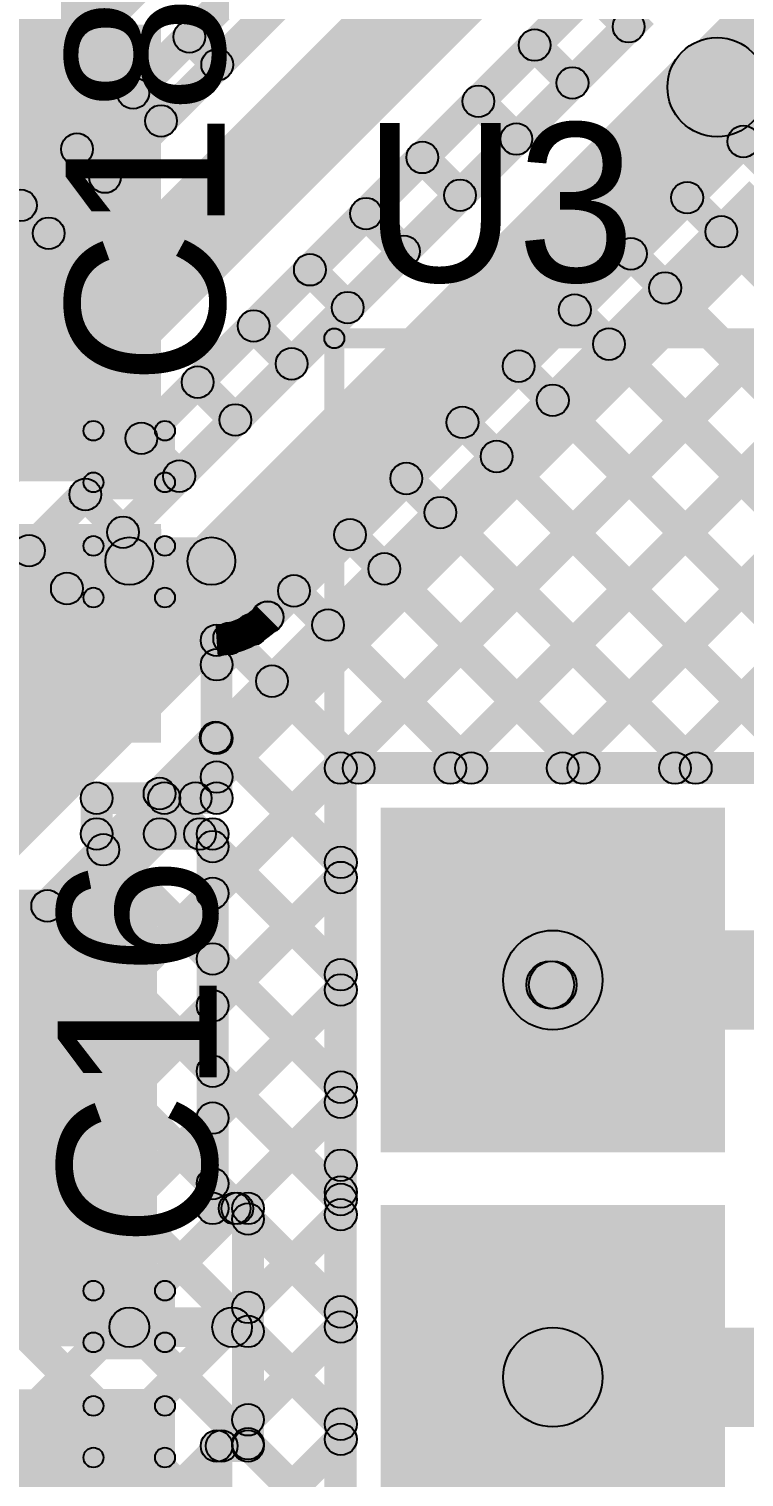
# Model space of a CAD drawing. Header units: millimetres. Extents: x 0.01 to 3.4, y 0.01 to 2.05.
# Drawn here: x 1.0098 to 1.1898, y 0.4981 to 0.8626 of the extents above; entities that cross this region are included whole.
import ezdxf

# ---------------------------------------------------------------- set-up
doc = ezdxf.new("R2010")
doc.units = ezdxf.units.MM
doc.header["$MEASUREMENT"] = 0
for name, color, linetype in [('BottomLayer', 5, 'Continuous'), ('BottomSolder', 6, 'Continuous'), ('PadHoleLayer', 156, 'Continuous'), ('TopLayer', 1, 'Continuous'), ('TopOverlay', 2, 'Continuous'), ('TopPaste', 8, 'Continuous'), ('TopSolder', 216, 'Continuous')]:
    doc.layers.add(name, color=color, linetype=linetype)

# ---------------------------------------------------------------- blocks, each defined once
blk = doc.blocks.new('ESP8285_6')
at = {"layer": 'BottomLayer'}
for points in [[(-0.03937, 0.03937), (0.03937, 0.03937), (0.03937, -0.03937), (-0.03937, -0.03937)], [(0.06063, 0.03937), (0.13937, 0.03937), (0.13937, -0.03937), (0.06063, -0.03937)]]:
    blk.add_hatch(color=5, dxfattribs=at).paths.add_polyline_path(points)
at = {"layer": 'BottomSolder'}
for points in [[(-0.04337, 0.04337), (0.04337, 0.04337), (0.04337, -0.04337), (-0.04337, -0.04337)], [(0.05663, 0.04337), (0.14337, 0.04337), (0.14337, -0.04337), (0.05663, -0.04337)]]:
    blk.add_hatch(color=6, dxfattribs=at).paths.add_polyline_path(points)
at = {"layer": 'PadHoleLayer'}
h = blk.add_hatch(color=156, dxfattribs=at)
edge = h.paths.add_edge_path()
edge.add_arc((0, 0), 0.01969, 0, 360)
h = blk.add_hatch(color=156, dxfattribs=at)
edge = h.paths.add_edge_path()
edge.add_arc((0.1, 0), 0.01969, 0, 360)
at = {"layer": 'TopLayer'}
for points in [[(-0.03937, 0.03937), (0.03937, 0.03937), (0.03937, -0.03937), (-0.03937, -0.03937)], [(0.06063, 0.03937), (0.13937, 0.03937), (0.13937, -0.03937), (0.06063, -0.03937)]]:
    blk.add_hatch(color=1, dxfattribs=at).paths.add_polyline_path(points)
at = {"layer": 'TopOverlay'}
for points in [[(-0.15904, -0.055), (-0.16404, -0.055), (-0.16404, 1.61823), (-0.15904, 1.61823)], [(-0.16154, -0.0575), (-0.16154, -0.0525), (0.567, -0.0525), (0.567, -0.0575)]]:
    blk.add_hatch(color=2, dxfattribs=at).paths.add_polyline_path(points)
h = blk.add_hatch(color=2, dxfattribs=at)
edge = h.paths.add_edge_path()
edge.add_arc((-0.16154, -0.055), 0.0025, 0, 360)
h = blk.add_hatch(color=2, dxfattribs=at)
edge = h.paths.add_edge_path()
edge.add_arc((-0.16154, -0.055), 0.0025, 0, 360)
at = {"layer": 'TopSolder'}
for points in [[(-0.04337, 0.04337), (0.04337, 0.04337), (0.04337, -0.04337), (-0.04337, -0.04337)], [(0.05663, 0.04337), (0.14337, 0.04337), (0.14337, -0.04337), (0.05663, -0.04337)]]:
    blk.add_hatch(color=216, dxfattribs=at).paths.add_polyline_path(points)
at = {"layer": 'TopOverlay'}
blk.add_circle((-0.16154, -0.055), 0.0025, dxfattribs=at)
blk.add_circle((-0.16154, -0.055), 0.0025, dxfattribs=at)
blk = doc.blocks.new('CAP_0201_18')
at = {"layer": 'TopLayer'}
for points in [[(-0.01772, 0.00591), (-0.00591, 0.00591), (-0.00591, -0.00591), (-0.01772, -0.00591)], [(0.00591, 0.00591), (0.01772, 0.00591), (0.01772, -0.00591), (0.00591, -0.00591)]]:
    blk.add_hatch(color=1, dxfattribs=at).paths.add_polyline_path(points)
at = {"layer": 'TopOverlay'}
h = blk.add_hatch(color=2, dxfattribs=at)
edge = h.paths.add_edge_path()
edge.add_arc((-0.021, 0.009), 0.0025, 0, 360)
h = blk.add_hatch(color=2, dxfattribs=at)
edge = h.paths.add_edge_path()
edge.add_arc((-0.021, 0.009), 0.0025, 0, 360)
for points in [[(-0.021, 0.0065), (-0.021, 0.0115), (-0.008, 0.0115), (-0.008, 0.0065)], [(0.008, 0.0065), (0.008, 0.0115), (0.021, 0.0115), (0.021, 0.0065)], [(-0.0235, 0.009), (-0.0185, 0.009), (-0.0185, -0.009), (-0.0235, -0.009)], [(0.0185, 0.009), (0.0235, 0.009), (0.0235, -0.009), (0.0185, -0.009)], [(-0.021, -0.0115), (-0.021, -0.0065), (-0.008, -0.0065), (-0.008, -0.0115)], [(0.008, -0.0115), (0.008, -0.0065), (0.021, -0.0065), (0.021, -0.0115)]]:
    blk.add_hatch(color=2, dxfattribs=at).paths.add_polyline_path(points)
h = blk.add_hatch(color=2, dxfattribs=at)
edge = h.paths.add_edge_path()
edge.add_arc((-0.008, 0.009), 0.0025, 0, 360)
h = blk.add_hatch(color=2, dxfattribs=at)
edge = h.paths.add_edge_path()
edge.add_arc((0.008, 0.009), 0.0025, 0, 360)
h = blk.add_hatch(color=2, dxfattribs=at)
edge = h.paths.add_edge_path()
edge.add_arc((0.021, 0.009), 0.0025, 0, 360)
h = blk.add_hatch(color=2, dxfattribs=at)
edge = h.paths.add_edge_path()
edge.add_arc((0.021, 0.009), 0.0025, 0, 360)
h = blk.add_hatch(color=2, dxfattribs=at)
edge = h.paths.add_edge_path()
edge.add_arc((-0.021, -0.009), 0.0025, 0, 360)
h = blk.add_hatch(color=2, dxfattribs=at)
edge = h.paths.add_edge_path()
edge.add_arc((-0.021, -0.009), 0.0025, 0, 360)
h = blk.add_hatch(color=2, dxfattribs=at)
edge = h.paths.add_edge_path()
edge.add_arc((-0.008, -0.009), 0.0025, 0, 360)
h = blk.add_hatch(color=2, dxfattribs=at)
edge = h.paths.add_edge_path()
edge.add_arc((0.008, -0.009), 0.0025, 0, 360)
h = blk.add_hatch(color=2, dxfattribs=at)
edge = h.paths.add_edge_path()
edge.add_arc((0.021, -0.009), 0.0025, 0, 360)
h = blk.add_hatch(color=2, dxfattribs=at)
edge = h.paths.add_edge_path()
edge.add_arc((0.021, -0.009), 0.0025, 0, 360)
at = {"layer": 'TopPaste'}
for points in [[(-0.01772, 0.00591), (-0.00591, 0.00591), (-0.00591, -0.00591), (-0.01772, -0.00591)], [(0.00591, 0.00591), (0.01772, 0.00591), (0.01772, -0.00591), (0.00591, -0.00591)]]:
    blk.add_hatch(color=8, dxfattribs=at).paths.add_polyline_path(points)
at = {"layer": 'TopSolder'}
for points in [[(-0.01988, 0.00807), (-0.00374, 0.00807), (-0.00374, -0.00807), (-0.01988, -0.00807)], [(0.00374, 0.00807), (0.01988, 0.00807), (0.01988, -0.00807), (0.00374, -0.00807)]]:
    blk.add_hatch(color=216, dxfattribs=at).paths.add_polyline_path(points)
at = {"layer": 'TopOverlay'}
for centre in [(-0.021, 0.009), (-0.021, 0.009), (-0.008, 0.009), (0.008, 0.009), (0.021, 0.009), (0.021, 0.009), (-0.021, -0.009), (-0.021, -0.009), (-0.008, -0.009), (0.008, -0.009), (0.021, -0.009), (0.021, -0.009)]:
    blk.add_circle(centre, 0.0025, dxfattribs=at)
blk = doc.blocks.new('CAP_0201_54')
at = {"layer": 'TopLayer'}
for points in [[(-0.01772, 0.00591), (-0.00591, 0.00591), (-0.00591, -0.00591), (-0.01772, -0.00591)], [(0.00591, 0.00591), (0.01772, 0.00591), (0.01772, -0.00591), (0.00591, -0.00591)]]:
    blk.add_hatch(color=1, dxfattribs=at).paths.add_polyline_path(points)
at = {"layer": 'TopOverlay'}
h = blk.add_hatch(color=2, dxfattribs=at)
edge = h.paths.add_edge_path()
edge.add_arc((-0.021, 0.009), 0.0025, 0, 360)
h = blk.add_hatch(color=2, dxfattribs=at)
edge = h.paths.add_edge_path()
edge.add_arc((-0.021, 0.009), 0.0025, 0, 360)
for points in [[(-0.021, 0.0065), (-0.021, 0.0115), (-0.008, 0.0115), (-0.008, 0.0065)], [(0.008, 0.0065), (0.008, 0.0115), (0.021, 0.0115), (0.021, 0.0065)], [(-0.0235, 0.009), (-0.0185, 0.009), (-0.0185, -0.009), (-0.0235, -0.009)], [(0.0185, 0.009), (0.0235, 0.009), (0.0235, -0.009), (0.0185, -0.009)], [(-0.021, -0.0115), (-0.021, -0.0065), (-0.008, -0.0065), (-0.008, -0.0115)], [(0.008, -0.0115), (0.008, -0.0065), (0.021, -0.0065), (0.021, -0.0115)]]:
    blk.add_hatch(color=2, dxfattribs=at).paths.add_polyline_path(points)
h = blk.add_hatch(color=2, dxfattribs=at)
edge = h.paths.add_edge_path()
edge.add_arc((-0.008, 0.009), 0.0025, 0, 360)
h = blk.add_hatch(color=2, dxfattribs=at)
edge = h.paths.add_edge_path()
edge.add_arc((0.008, 0.009), 0.0025, 0, 360)
h = blk.add_hatch(color=2, dxfattribs=at)
edge = h.paths.add_edge_path()
edge.add_arc((0.021, 0.009), 0.0025, 0, 360)
h = blk.add_hatch(color=2, dxfattribs=at)
edge = h.paths.add_edge_path()
edge.add_arc((0.021, 0.009), 0.0025, 0, 360)
h = blk.add_hatch(color=2, dxfattribs=at)
edge = h.paths.add_edge_path()
edge.add_arc((-0.021, -0.009), 0.0025, 0, 360)
h = blk.add_hatch(color=2, dxfattribs=at)
edge = h.paths.add_edge_path()
edge.add_arc((-0.021, -0.009), 0.0025, 0, 360)
h = blk.add_hatch(color=2, dxfattribs=at)
edge = h.paths.add_edge_path()
edge.add_arc((-0.008, -0.009), 0.0025, 0, 360)
h = blk.add_hatch(color=2, dxfattribs=at)
edge = h.paths.add_edge_path()
edge.add_arc((0.008, -0.009), 0.0025, 0, 360)
h = blk.add_hatch(color=2, dxfattribs=at)
edge = h.paths.add_edge_path()
edge.add_arc((0.021, -0.009), 0.0025, 0, 360)
h = blk.add_hatch(color=2, dxfattribs=at)
edge = h.paths.add_edge_path()
edge.add_arc((0.021, -0.009), 0.0025, 0, 360)
at = {"layer": 'TopPaste'}
for points in [[(-0.01772, 0.00591), (-0.00591, 0.00591), (-0.00591, -0.00591), (-0.01772, -0.00591)], [(0.00591, 0.00591), (0.01772, 0.00591), (0.01772, -0.00591), (0.00591, -0.00591)]]:
    blk.add_hatch(color=8, dxfattribs=at).paths.add_polyline_path(points)
at = {"layer": 'TopSolder'}
for points in [[(-0.01988, 0.00807), (-0.00374, 0.00807), (-0.00374, -0.00807), (-0.01988, -0.00807)], [(0.00374, 0.00807), (0.01988, 0.00807), (0.01988, -0.00807), (0.00374, -0.00807)]]:
    blk.add_hatch(color=216, dxfattribs=at).paths.add_polyline_path(points)
at = {"layer": 'TopOverlay'}
for centre in [(-0.021, 0.009), (-0.021, 0.009), (-0.008, 0.009), (0.008, 0.009), (0.021, 0.009), (0.021, 0.009), (-0.021, -0.009), (-0.021, -0.009), (-0.008, -0.009), (0.008, -0.009), (0.021, -0.009), (0.021, -0.009)]:
    blk.add_circle(centre, 0.0025, dxfattribs=at)

msp = doc.modelspace()

# ---------------------------------------------------------------- hatches: boundary and pattern name
at = {"layer": 'BottomLayer'}
for points in [[(0.82884, 0.65916), (0.81116, 0.67684), (1.09916, 0.96484), (1.11684, 0.94716)], [(0.84933, 0.65419), (0.84367, 0.65985), (1.11615, 0.93233), (1.12181, 0.92667)], [(0.85512, 0.64594), (0.84947, 0.6516), (1.1214, 0.92353), (1.12706, 0.91788)], [(0.87984, 0.62116), (0.86216, 0.63884), (1.13416, 0.91084), (1.15184, 0.89316)], [(0.90033, 0.61619), (0.89467, 0.62185), (1.15115, 0.87833), (1.15681, 0.87267)], [(1.14838, 0.8699), (1.15403, 0.87556), (1.16356, 0.86603), (1.1579, 0.86038)], [(0.90812, 0.60494), (0.90247, 0.6106), (1.1614, 0.86953), (1.16706, 0.86388)], [(1.04731, 0.85783), (1.05296, 0.86349), (1.05999, 0.85646), (1.05433, 0.85081)], [(1.13423, 0.85576), (1.13989, 0.86141), (1.14941, 0.85189), (1.14376, 0.84623)], [(1.183, 0.8355), (1.183, 0.8605), (1.357, 0.8605), (1.357, 0.8355)], [(0.93284, 0.58016), (0.91516, 0.59784), (1.17416, 0.85684), (1.19184, 0.83916)], [(1.03317, 0.84369), (1.03882, 0.84935), (1.04585, 0.84232), (1.04019, 0.83667)], [(1.12009, 0.84162), (1.12575, 0.84727), (1.13527, 0.83775), (1.12962, 0.83209)], [(1.01902, 0.82955), (1.02468, 0.8352), (1.0317, 0.82818), (1.02605, 0.82252)], [(1.10595, 0.82747), (1.11161, 0.83313), (1.12113, 0.82361), (1.11547, 0.81795)], [(0.95333, 0.56498), (0.94767, 0.57064), (1.20136, 0.82433), (1.20702, 0.81867)], [(0.95333, 0.57519), (0.94767, 0.58085), (1.19115, 0.82433), (1.19681, 0.81867)], [(0.95333, 0.5367), (0.94767, 0.54235), (1.22965, 0.82433), (1.2353, 0.81867)], [(1.11867, 0.67375), (1.11301, 0.67941), (1.25793, 0.82433), (1.26359, 0.81867)], [(1.14696, 0.67375), (1.1413, 0.67941), (1.28622, 0.82433), (1.29187, 0.81867)], [(1.17524, 0.67375), (1.16958, 0.67941), (1.3145, 0.82433), (1.32016, 0.81867)], [(1.00488, 0.8154), (1.01054, 0.82106), (1.01756, 0.81404), (1.0119, 0.80838)], [(1.09181, 0.81333), (1.09746, 0.81899), (1.10699, 0.80946), (1.10133, 0.80381)], [(1.18123, 0.80876), (1.18689, 0.81441), (1.27391, 0.72739), (1.26826, 0.72173)], [(1.07767, 0.79919), (1.08332, 0.80485), (1.09285, 0.79532), (1.08719, 0.78967)], [(1.16709, 0.79462), (1.17275, 0.80027), (1.25977, 0.71325), (1.25412, 0.70759)], [(1.06352, 0.78505), (1.06918, 0.7907), (1.0787, 0.78118), (1.07305, 0.77552)], [(1.15295, 0.78047), (1.15861, 0.78613), (1.24563, 0.69911), (1.23997, 0.69345)], [(1.04938, 0.7709), (1.05504, 0.77656), (1.06456, 0.76704), (1.0589, 0.76138)], [(1.13881, 0.76633), (1.14446, 0.77199), (1.23149, 0.68496), (1.22583, 0.67931)], [(1.03524, 0.75676), (1.0409, 0.76242), (1.05042, 0.7529), (1.04476, 0.74724)], [(1.12467, 0.75219), (1.13032, 0.75785), (1.21735, 0.67082), (1.21169, 0.66517)], [(1.0211, 0.74262), (1.02675, 0.74828), (1.03628, 0.73875), (1.03062, 0.7331)], [(1.11052, 0.73805), (1.11618, 0.7437), (1.18047, 0.67941), (1.17482, 0.67375)], [(1.00695, 0.72848), (1.01261, 0.73414), (1.02214, 0.72461), (1.01648, 0.71895)], [(1.09638, 0.7239), (1.10204, 0.72956), (1.15219, 0.67941), (1.14653, 0.67375)], [(1.08224, 0.70976), (1.0879, 0.71542), (1.1239, 0.67941), (1.11825, 0.67375)], [(1.0681, 0.69562), (1.07375, 0.70128), (1.09562, 0.67941), (1.08996, 0.67375)], [(1.05395, 0.68148), (1.05961, 0.68714), (1.0911, 0.65565), (1.08544, 0.64999)], [(1.08827, 0.67258), (1.08827, 0.68058), (1.19501, 0.68058), (1.19501, 0.67258)], [(1.09227, 0.57658), (1.08427, 0.57658), (1.08427, 0.67658), (1.09227, 0.67658)], [(1.03981, 0.66734), (1.04547, 0.67299), (1.0911, 0.62737), (1.08544, 0.62171)], [(1.02567, 0.65319), (1.03133, 0.65885), (1.0911, 0.59908), (1.08544, 0.59342)], [(0.95333, 0.50841), (0.94767, 0.51407), (1.08544, 0.65184), (1.0911, 0.64618)], [(1.01153, 0.63905), (1.01719, 0.64471), (1.0911, 0.5708), (1.08544, 0.56514)], [(1.14164, 0.61071), (1.14164, 0.63571), (1.20721, 0.63571), (1.20721, 0.61071)], [(0.99739, 0.62491), (1.00304, 0.63057), (1.0911, 0.54251), (1.08544, 0.53686)], [(1.141, 0.616), (1.141, 0.628), (1.14164, 0.628), (1.14164, 0.616)], [(0.95333, 0.48013), (0.94767, 0.48578), (1.08544, 0.62355), (1.0911, 0.61789)], [(0.98324, 0.61077), (0.9889, 0.61642), (1.0911, 0.51423), (1.08544, 0.50857)], [(0.9691, 0.59663), (0.97476, 0.60228), (1.0911, 0.48594), (1.08544, 0.48029)], [(0.95333, 0.45184), (0.94767, 0.4575), (1.08544, 0.59527), (1.0911, 0.58961)], [(0.95496, 0.58248), (0.96062, 0.58814), (1.0911, 0.45766), (1.08544, 0.452)], [(1.09227, 0.56984), (1.08427, 0.56984), (1.08427, 0.57658), (1.09227, 0.57658)], [(1.09227, 0.56984), (1.08427, 0.56984), (1.08427, 0.57658), (1.09227, 0.57658)], [(1.09227, 0.47658), (1.08427, 0.47658), (1.08427, 0.56984), (1.09227, 0.56984)], [(0.94767, 0.56149), (0.95333, 0.56714), (1.0911, 0.42938), (1.08544, 0.42372)], [(0.95333, 0.42356), (0.94767, 0.42922), (1.08544, 0.56698), (1.0911, 0.56133)], [(0.95333, 0.39527), (0.94767, 0.40093), (1.08544, 0.5387), (1.0911, 0.53304)], [(1.14164, 0.51071), (1.14164, 0.53571), (1.20321, 0.53571), (1.20321, 0.51071)], [(0.95333, 0.36699), (0.94767, 0.37265), (1.08544, 0.51041), (1.0911, 0.50476)]]:
    msp.add_hatch(color=5, dxfattribs=at).paths.add_polyline_path(points)
h = msp.add_hatch(color=5, dxfattribs=at)
edge = h.paths.add_edge_path()
edge.add_arc((1.05014, 0.86066), 0.004, 0, 360)
h = msp.add_hatch(color=5, dxfattribs=at)
edge = h.paths.add_edge_path()
edge.add_arc((1.16073, 0.8632), 0.004, 0, 360)
h = msp.add_hatch(color=5, dxfattribs=at)
edge = h.paths.add_edge_path()
edge.add_arc((1.13706, 0.85859), 0.004, 0, 360)
h = msp.add_hatch(color=5, dxfattribs=at)
edge = h.paths.add_edge_path()
edge.add_arc((1.183, 0.848), 0.0125, 0, 360)
h = msp.add_hatch(color=5, dxfattribs=at)
edge = h.paths.add_edge_path()
edge.add_arc((1.183, 0.848), 0.0125, 0, 360)
h = msp.add_hatch(color=5, dxfattribs=at)
edge = h.paths.add_edge_path()
edge.add_arc((1.05716, 0.85364), 0.004, 0, 360)
h = msp.add_hatch(color=5, dxfattribs=at)
edge = h.paths.add_edge_path()
edge.add_arc((1.14659, 0.84906), 0.004, 0, 360)
h = msp.add_hatch(color=5, dxfattribs=at)
edge = h.paths.add_edge_path()
edge.add_arc((1.03599, 0.84652), 0.004, 0, 360)
h = msp.add_hatch(color=5, dxfattribs=at)
edge = h.paths.add_edge_path()
edge.add_arc((1.12292, 0.84444), 0.004, 0, 360)
h = msp.add_hatch(color=5, dxfattribs=at)
edge = h.paths.add_edge_path()
edge.add_arc((1.04302, 0.83949), 0.004, 0, 360)
h = msp.add_hatch(color=5, dxfattribs=at)
edge = h.paths.add_edge_path()
edge.add_arc((1.13244, 0.83492), 0.004, 0, 360)
h = msp.add_hatch(color=5, dxfattribs=at)
edge = h.paths.add_edge_path()
edge.add_arc((1.02185, 0.83238), 0.004, 0, 360)
h = msp.add_hatch(color=5, dxfattribs=at)
edge = h.paths.add_edge_path()
edge.add_arc((1.10878, 0.8303), 0.004, 0, 360)
h = msp.add_hatch(color=5, dxfattribs=at)
edge = h.paths.add_edge_path()
edge.add_arc((1.02888, 0.82535), 0.004, 0, 360)
h = msp.add_hatch(color=5, dxfattribs=at)
edge = h.paths.add_edge_path()
edge.add_arc((1.1183, 0.82078), 0.004, 0, 360)
h = msp.add_hatch(color=5, dxfattribs=at)
edge = h.paths.add_edge_path()
edge.add_arc((1.00771, 0.81823), 0.004, 0, 360)
h = msp.add_hatch(color=5, dxfattribs=at)
edge = h.paths.add_edge_path()
edge.add_arc((1.09464, 0.81616), 0.004, 0, 360)
h = msp.add_hatch(color=5, dxfattribs=at)
edge = h.paths.add_edge_path()
edge.add_arc((1.01473, 0.81121), 0.004, 0, 360)
h = msp.add_hatch(color=5, dxfattribs=at)
edge = h.paths.add_edge_path()
edge.add_arc((1.18406, 0.81159), 0.004, 0, 360)
h = msp.add_hatch(color=5, dxfattribs=at)
edge = h.paths.add_edge_path()
edge.add_arc((1.10416, 0.80664), 0.004, 0, 360)
h = msp.add_hatch(color=5, dxfattribs=at)
edge = h.paths.add_edge_path()
edge.add_arc((1.08049, 0.80202), 0.004, 0, 360)
h = msp.add_hatch(color=5, dxfattribs=at)
edge = h.paths.add_edge_path()
edge.add_arc((1.16992, 0.79744), 0.004, 0, 360)
h = msp.add_hatch(color=5, dxfattribs=at)
edge = h.paths.add_edge_path()
edge.add_arc((1.09002, 0.79249), 0.004, 0, 360)
h = msp.add_hatch(color=5, dxfattribs=at)
edge = h.paths.add_edge_path()
edge.add_arc((1.06635, 0.78788), 0.004, 0, 360)
h = msp.add_hatch(color=5, dxfattribs=at)
edge = h.paths.add_edge_path()
edge.add_arc((1.15578, 0.7833), 0.004, 0, 360)
h = msp.add_hatch(color=5, dxfattribs=at)
edge = h.paths.add_edge_path()
edge.add_arc((1.07588, 0.77835), 0.004, 0, 360)
h = msp.add_hatch(color=5, dxfattribs=at)
edge = h.paths.add_edge_path()
edge.add_arc((1.05221, 0.77373), 0.004, 0, 360)
h = msp.add_hatch(color=5, dxfattribs=at)
edge = h.paths.add_edge_path()
edge.add_arc((1.14164, 0.76916), 0.004, 0, 360)
h = msp.add_hatch(color=5, dxfattribs=at)
edge = h.paths.add_edge_path()
edge.add_arc((1.06173, 0.76421), 0.004, 0, 360)
h = msp.add_hatch(color=5, dxfattribs=at)
edge = h.paths.add_edge_path()
edge.add_arc((1.03807, 0.75959), 0.004, 0, 360)
h = msp.add_hatch(color=5, dxfattribs=at)
edge = h.paths.add_edge_path()
edge.add_arc((1.12749, 0.75502), 0.004, 0, 360)
h = msp.add_hatch(color=5, dxfattribs=at)
edge = h.paths.add_edge_path()
edge.add_arc((1.04759, 0.75007), 0.004, 0, 360)
h = msp.add_hatch(color=5, dxfattribs=at)
edge = h.paths.add_edge_path()
edge.add_arc((1.02393, 0.74545), 0.004, 0, 360)
h = msp.add_hatch(color=5, dxfattribs=at)
edge = h.paths.add_edge_path()
edge.add_arc((1.11335, 0.74088), 0.004, 0, 360)
h = msp.add_hatch(color=5, dxfattribs=at)
edge = h.paths.add_edge_path()
edge.add_arc((1.03345, 0.73593), 0.004, 0, 360)
h = msp.add_hatch(color=5, dxfattribs=at)
edge = h.paths.add_edge_path()
edge.add_arc((1.00978, 0.73131), 0.004, 0, 360)
h = msp.add_hatch(color=5, dxfattribs=at)
edge = h.paths.add_edge_path()
edge.add_arc((1.09921, 0.72673), 0.004, 0, 360)
h = msp.add_hatch(color=5, dxfattribs=at)
edge = h.paths.add_edge_path()
edge.add_arc((1.01931, 0.72178), 0.004, 0, 360)
h = msp.add_hatch(color=5, dxfattribs=at)
edge = h.paths.add_edge_path()
edge.add_arc((1.08507, 0.71259), 0.004, 0, 360)
h = msp.add_hatch(color=5, dxfattribs=at)
edge = h.paths.add_edge_path()
edge.add_arc((1.07093, 0.69845), 0.004, 0, 360)
h = msp.add_hatch(color=5, dxfattribs=at)
edge = h.paths.add_edge_path()
edge.add_arc((1.05678, 0.68431), 0.004, 0, 360)
h = msp.add_hatch(color=5, dxfattribs=at)
edge = h.paths.add_edge_path()
edge.add_arc((1.08827, 0.67658), 0.004, 0, 360)
h = msp.add_hatch(color=5, dxfattribs=at)
edge = h.paths.add_edge_path()
edge.add_arc((1.08827, 0.67658), 0.004, 0, 360)
h = msp.add_hatch(color=5, dxfattribs=at)
edge = h.paths.add_edge_path()
edge.add_arc((1.09279, 0.67658), 0.004, 0, 360)
h = msp.add_hatch(color=5, dxfattribs=at)
edge = h.paths.add_edge_path()
edge.add_arc((1.11584, 0.67658), 0.004, 0, 360)
h = msp.add_hatch(color=5, dxfattribs=at)
edge = h.paths.add_edge_path()
edge.add_arc((1.12108, 0.67658), 0.004, 0, 360)
h = msp.add_hatch(color=5, dxfattribs=at)
edge = h.paths.add_edge_path()
edge.add_arc((1.14413, 0.67658), 0.004, 0, 360)
h = msp.add_hatch(color=5, dxfattribs=at)
edge = h.paths.add_edge_path()
edge.add_arc((1.14936, 0.67658), 0.004, 0, 360)
h = msp.add_hatch(color=5, dxfattribs=at)
edge = h.paths.add_edge_path()
edge.add_arc((1.17241, 0.67658), 0.004, 0, 360)
h = msp.add_hatch(color=5, dxfattribs=at)
edge = h.paths.add_edge_path()
edge.add_arc((1.17764, 0.67658), 0.004, 0, 360)
h = msp.add_hatch(color=5, dxfattribs=at)
edge = h.paths.add_edge_path()
edge.add_arc((1.04264, 0.67016), 0.004, 0, 360)
h = msp.add_hatch(color=5, dxfattribs=at)
edge = h.paths.add_edge_path()
edge.add_arc((1.0285, 0.65602), 0.004, 0, 360)
h = msp.add_hatch(color=5, dxfattribs=at)
edge = h.paths.add_edge_path()
edge.add_arc((1.08827, 0.65282), 0.004, 0, 360)
h = msp.add_hatch(color=5, dxfattribs=at)
edge = h.paths.add_edge_path()
edge.add_arc((1.08827, 0.64901), 0.004, 0, 360)
h = msp.add_hatch(color=5, dxfattribs=at)
edge = h.paths.add_edge_path()
edge.add_arc((1.01436, 0.64188), 0.004, 0, 360)
h = msp.add_hatch(color=5, dxfattribs=at)
edge = h.paths.add_edge_path()
edge.add_arc((1.14164, 0.62321), 0.0125, 0, 360)
h = msp.add_hatch(color=5, dxfattribs=at)
edge = h.paths.add_edge_path()
edge.add_arc((1.08827, 0.62454), 0.004, 0, 360)
h = msp.add_hatch(color=5, dxfattribs=at)
edge = h.paths.add_edge_path()
edge.add_arc((1.141, 0.622), 0.006, 0, 360)
h = msp.add_hatch(color=5, dxfattribs=at)
edge = h.paths.add_edge_path()
edge.add_arc((1.14164, 0.622), 0.006, 0, 360)
h = msp.add_hatch(color=5, dxfattribs=at)
edge = h.paths.add_edge_path()
edge.add_arc((1.08827, 0.62072), 0.004, 0, 360)
h = msp.add_hatch(color=5, dxfattribs=at)
edge = h.paths.add_edge_path()
edge.add_arc((1.08827, 0.59625), 0.004, 0, 360)
h = msp.add_hatch(color=5, dxfattribs=at)
edge = h.paths.add_edge_path()
edge.add_arc((1.08827, 0.59244), 0.004, 0, 360)
h = msp.add_hatch(color=5, dxfattribs=at)
edge = h.paths.add_edge_path()
edge.add_arc((1.08827, 0.57658), 0.004, 0, 360)
h = msp.add_hatch(color=5, dxfattribs=at)
edge = h.paths.add_edge_path()
edge.add_arc((1.08827, 0.57658), 0.004, 0, 360)
h = msp.add_hatch(color=5, dxfattribs=at)
edge = h.paths.add_edge_path()
edge.add_arc((1.08827, 0.57658), 0.004, 0, 360)
h = msp.add_hatch(color=5, dxfattribs=at)
edge = h.paths.add_edge_path()
edge.add_arc((1.08827, 0.56984), 0.004, 0, 360)
h = msp.add_hatch(color=5, dxfattribs=at)
edge = h.paths.add_edge_path()
edge.add_arc((1.08827, 0.56984), 0.004, 0, 360)
h = msp.add_hatch(color=5, dxfattribs=at)
edge = h.paths.add_edge_path()
edge.add_arc((1.08827, 0.56984), 0.004, 0, 360)
h = msp.add_hatch(color=5, dxfattribs=at)
edge = h.paths.add_edge_path()
edge.add_arc((1.08827, 0.56797), 0.004, 0, 360)
h = msp.add_hatch(color=5, dxfattribs=at)
edge = h.paths.add_edge_path()
edge.add_arc((1.08827, 0.56415), 0.004, 0, 360)
h = msp.add_hatch(color=5, dxfattribs=at)
edge = h.paths.add_edge_path()
edge.add_arc((1.08827, 0.53968), 0.004, 0, 360)
h = msp.add_hatch(color=5, dxfattribs=at)
edge = h.paths.add_edge_path()
edge.add_arc((1.08827, 0.53587), 0.004, 0, 360)
h = msp.add_hatch(color=5, dxfattribs=at)
edge = h.paths.add_edge_path()
edge.add_arc((1.14164, 0.52321), 0.0125, 0, 360)
h = msp.add_hatch(color=5, dxfattribs=at)
edge = h.paths.add_edge_path()
edge.add_arc((1.08827, 0.5114), 0.004, 0, 360)
h = msp.add_hatch(color=5, dxfattribs=at)
edge = h.paths.add_edge_path()
edge.add_arc((1.08827, 0.50759), 0.004, 0, 360)
at = {"layer": 'TopLayer'}
for points in [[(1.05993, 0.72445), (1.05145, 0.73293), (1.56855, 1.25004), (1.57704, 1.24155)], [(1.07269, 0.71175), (1.06703, 0.71741), (1.29637, 0.94674), (1.30202, 0.94108)], [(1.05983, 0.67148), (1.05417, 0.67714), (1.31129, 0.93425), (1.31694, 0.92859)], [(1.05883, 0.6422), (1.05317, 0.64785), (1.33417, 0.92885), (1.33983, 0.9232)], [(1.11867, 0.67375), (1.11301, 0.67941), (1.33417, 0.90057), (1.33983, 0.89491)], [(1.14696, 0.67375), (1.1413, 0.67941), (1.33417, 0.87228), (1.33983, 0.86663)], [(0.726, 0.74875), (1.043, 0.74875), (1.043, 0.86375), (0.726, 0.86375)], [(1.17524, 0.67375), (1.16958, 0.67941), (1.33056, 0.84039), (1.33622, 0.83474)], [(1.18678, 0.8315), (1.19244, 0.83715), (1.41256, 0.61703), (1.4069, 0.61138)], [(1.17264, 0.81735), (1.17829, 0.82301), (1.39841, 0.60289), (1.39276, 0.59723)], [(1.1585, 0.80321), (1.16415, 0.80887), (1.38427, 0.58875), (1.37862, 0.58309)], [(1.14435, 0.78907), (1.15001, 0.79473), (1.37013, 0.57461), (1.36447, 0.56895)], [(1.13021, 0.77493), (1.13587, 0.78058), (1.35599, 0.56046), (1.35033, 0.55481)], [(1.11607, 0.76079), (1.12173, 0.76644), (1.34185, 0.54632), (1.33619, 0.54067)], [(1.10193, 0.74664), (1.10758, 0.7523), (1.18047, 0.67941), (1.17482, 0.67375)], [(0.962, 0.683), (1.043, 0.683), (1.043, 0.738), (0.962, 0.738)], [(1.08778, 0.7325), (1.09344, 0.73816), (1.15219, 0.67941), (1.14653, 0.67375)], [(1.035, 0.72269), (1.035, 0.73469), (1.05569, 0.73469), (1.05569, 0.72269)], [(1.07364, 0.71836), (1.0793, 0.72402), (1.1239, 0.67941), (1.11825, 0.67375)], [(1.05983, 0.69976), (1.05417, 0.70542), (1.06307, 0.71432), (1.06873, 0.70866)], [(1.05735, 0.70637), (1.063, 0.71203), (1.09562, 0.67941), (1.08996, 0.67375)], [(1.061, 0.669), (1.053, 0.669), (1.053, 0.70873), (1.061, 0.70873)], [(1.05417, 0.68126), (1.05983, 0.68692), (1.0911, 0.65565), (1.08544, 0.64999)], [(1.08827, 0.67258), (1.08827, 0.68058), (1.19501, 0.68058), (1.19501, 0.67258)], [(1.05452, 0.66617), (1.04886, 0.67183), (1.05417, 0.67714), (1.05983, 0.67148)], [(1.09227, 0.57658), (1.08427, 0.57658), (1.08427, 0.67658), (1.09227, 0.67658)], [(1.0268, 0.665), (1.0268, 0.673), (1.057, 0.673), (1.057, 0.665)], [(1.04552, 0.65717), (1.03986, 0.66283), (1.04886, 0.67183), (1.05452, 0.66617)], [(1.04098, 0.66617), (1.04663, 0.67183), (1.05563, 0.66283), (1.04998, 0.65717)], [(1.0308, 0.66), (1.0228, 0.66), (1.0228, 0.669), (1.0308, 0.669)], [(1.0268, 0.656), (1.0268, 0.664), (1.056, 0.664), (1.056, 0.656)], [(1.04998, 0.65717), (1.05563, 0.66283), (1.05883, 0.65963), (1.05317, 0.65398)], [(1.06, 0.56572), (1.052, 0.56572), (1.052, 0.66), (1.06, 0.66)], [(1.05317, 0.65398), (1.05883, 0.65963), (1.0911, 0.62737), (1.08544, 0.62171)], [(1.05883, 0.61391), (1.05317, 0.61957), (1.08544, 0.65184), (1.0911, 0.64618)], [(0.725, 0.531), (1.042, 0.531), (1.042, 0.646), (0.725, 0.646)], [(1.05317, 0.62569), (1.05883, 0.63135), (1.0911, 0.59908), (1.08544, 0.59342)], [(1.05883, 0.58563), (1.05317, 0.59128), (1.08544, 0.62355), (1.0911, 0.61789)], [(1.05317, 0.59741), (1.05883, 0.60307), (1.0911, 0.5708), (1.08544, 0.56514)], [(1.06437, 0.56289), (1.05872, 0.56854), (1.08544, 0.59527), (1.0911, 0.58961)], [(1.09227, 0.56984), (1.08427, 0.56984), (1.08427, 0.57658), (1.09227, 0.57658)], [(1.09227, 0.56984), (1.08427, 0.56984), (1.08427, 0.57658), (1.09227, 0.57658)], [(1.05317, 0.56912), (1.05883, 0.57478), (1.06506, 0.56854), (1.05941, 0.56289)], [(1.056, 0.56172), (1.056, 0.56972), (1.06491, 0.56972), (1.06491, 0.56172)], [(1.09227, 0.47658), (1.08427, 0.47658), (1.08427, 0.56984), (1.09227, 0.56984)], [(1.05941, 0.56289), (1.06506, 0.56854), (1.06773, 0.56588), (1.06208, 0.56022)], [(1.06891, 0.50591), (1.06091, 0.50591), (1.06091, 0.56572), (1.06891, 0.56572)], [(1.06773, 0.53796), (1.06208, 0.54362), (1.08544, 0.56698), (1.0911, 0.56133)], [(1.06208, 0.56022), (1.06773, 0.56588), (1.0911, 0.54251), (1.08544, 0.53686)], [(1.035, 0.53081), (1.035, 0.54081), (1.06091, 0.54081), (1.06091, 0.53081)], [(1.06773, 0.50968), (1.06208, 0.51534), (1.08544, 0.5387), (1.0911, 0.53304)], [(1.06208, 0.53193), (1.06773, 0.53759), (1.0911, 0.51423), (1.08544, 0.50857)], [(0.962, 0.4652), (1.043, 0.4652), (1.043, 0.5202), (0.962, 0.5202)], [(1.06113, 0.50308), (1.05547, 0.50873), (1.06208, 0.51534), (1.06773, 0.50968)], [(1.05983, 0.47349), (1.05417, 0.47915), (1.08544, 0.51041), (1.0911, 0.50476)], [(1.057, 0.50191), (1.057, 0.50991), (1.06491, 0.50991), (1.06491, 0.50191)], [(1.06208, 0.50365), (1.06773, 0.50931), (1.0911, 0.48594), (1.08544, 0.48029)], [(1.061, 0.4512), (1.053, 0.4512), (1.053, 0.50591), (1.061, 0.50591)]]:
    msp.add_hatch(color=1, dxfattribs=at).paths.add_polyline_path(points)
h = msp.add_hatch(color=1, dxfattribs=at)
edge = h.paths.add_edge_path()
edge.add_arc((1.18961, 0.83432), 0.004, 0, 360)
h = msp.add_hatch(color=1, dxfattribs=at)
edge = h.paths.add_edge_path()
edge.add_arc((1.17547, 0.82018), 0.004, 0, 360)
h = msp.add_hatch(color=1, dxfattribs=at)
edge = h.paths.add_edge_path()
edge.add_arc((1.16132, 0.80604), 0.004, 0, 360)
h = msp.add_hatch(color=1, dxfattribs=at)
edge = h.paths.add_edge_path()
edge.add_arc((1.14718, 0.7919), 0.004, 0, 360)
h = msp.add_hatch(color=1, dxfattribs=at)
edge = h.paths.add_edge_path()
edge.add_arc((1.13304, 0.77776), 0.004, 0, 360)
h = msp.add_hatch(color=1, dxfattribs=at)
edge = h.paths.add_edge_path()
edge.add_arc((1.1189, 0.76361), 0.004, 0, 360)
h = msp.add_hatch(color=1, dxfattribs=at)
edge = h.paths.add_edge_path()
edge.add_arc((1.10476, 0.74947), 0.004, 0, 360)
h = msp.add_hatch(color=1, dxfattribs=at)
edge = h.paths.add_edge_path()
edge.add_arc((1.09061, 0.73533), 0.004, 0, 360)
h = msp.add_hatch(color=1, dxfattribs=at)
edge = h.paths.add_edge_path()
edge.add_arc((1.035, 0.72869), 0.006, 0, 360)
h = msp.add_hatch(color=1, dxfattribs=at)
edge = h.paths.add_edge_path()
edge.add_arc((1.05569, 0.72869), 0.006, 0, 360)
h = msp.add_hatch(color=1, dxfattribs=at)
edge = h.paths.add_edge_path()
edge.add_arc((1.05569, 0.72869), 0.006, 0, 360)
h = msp.add_hatch(color=1, dxfattribs=at)
edge = h.paths.add_edge_path()
edge.add_arc((1.07647, 0.72119), 0.004, 0, 360)
h = msp.add_hatch(color=1, dxfattribs=at)
edge = h.paths.add_edge_path()
edge.add_arc((1.06983, 0.71455), 0.004, 0, 360)
h = msp.add_hatch(color=1, dxfattribs=at)
edge = h.paths.add_edge_path()
edge.add_arc((1.06986, 0.71458), 0.004, 0, 360)
h = msp.add_hatch(color=1, dxfattribs=at)
edge = h.paths.add_edge_path()
edge.add_arc((1.06986, 0.71458), 0.004, 0, 360)
h = msp.add_hatch(color=1, dxfattribs=at)
edge = h.paths.add_edge_path()
edge.add_arc((1.0659, 0.71149), 0.004, 0, 360)
h = msp.add_hatch(color=1, dxfattribs=at)
edge = h.paths.add_edge_path()
edge.add_arc((1.057, 0.70873), 0.004, 0, 360)
h = msp.add_hatch(color=1, dxfattribs=at)
edge = h.paths.add_edge_path()
edge.add_arc((1.057, 0.70873), 0.004, 0, 360)
h = msp.add_hatch(color=1, dxfattribs=at)
edge = h.paths.add_edge_path()
edge.add_arc((1.057, 0.70873), 0.004, 0, 360)
h = msp.add_hatch(color=1, dxfattribs=at)
edge = h.paths.add_edge_path()
edge.add_arc((1.06018, 0.7092), 0.004, 0, 360)
h = msp.add_hatch(color=1, dxfattribs=at)
edge = h.paths.add_edge_path()
edge.add_arc((1.057, 0.70259), 0.004, 0, 360)
h = msp.add_hatch(color=1, dxfattribs=at)
edge = h.paths.add_edge_path()
edge.add_arc((1.057, 0.68409), 0.004, 0, 360)
h = msp.add_hatch(color=1, dxfattribs=at)
edge = h.paths.add_edge_path()
edge.add_arc((1.057, 0.67431), 0.004, 0, 360)
h = msp.add_hatch(color=1, dxfattribs=at)
edge = h.paths.add_edge_path()
edge.add_arc((1.057, 0.67431), 0.004, 0, 360)
h = msp.add_hatch(color=1, dxfattribs=at)
edge = h.paths.add_edge_path()
edge.add_arc((1.08827, 0.67658), 0.004, 0, 360)
h = msp.add_hatch(color=1, dxfattribs=at)
edge = h.paths.add_edge_path()
edge.add_arc((1.08827, 0.67658), 0.004, 0, 360)
h = msp.add_hatch(color=1, dxfattribs=at)
edge = h.paths.add_edge_path()
edge.add_arc((1.09279, 0.67658), 0.004, 0, 360)
h = msp.add_hatch(color=1, dxfattribs=at)
edge = h.paths.add_edge_path()
edge.add_arc((1.11584, 0.67658), 0.004, 0, 360)
h = msp.add_hatch(color=1, dxfattribs=at)
edge = h.paths.add_edge_path()
edge.add_arc((1.12108, 0.67658), 0.004, 0, 360)
h = msp.add_hatch(color=1, dxfattribs=at)
edge = h.paths.add_edge_path()
edge.add_arc((1.14413, 0.67658), 0.004, 0, 360)
h = msp.add_hatch(color=1, dxfattribs=at)
edge = h.paths.add_edge_path()
edge.add_arc((1.14936, 0.67658), 0.004, 0, 360)
h = msp.add_hatch(color=1, dxfattribs=at)
edge = h.paths.add_edge_path()
edge.add_arc((1.17241, 0.67658), 0.004, 0, 360)
h = msp.add_hatch(color=1, dxfattribs=at)
edge = h.paths.add_edge_path()
edge.add_arc((1.17764, 0.67658), 0.004, 0, 360)
h = msp.add_hatch(color=1, dxfattribs=at)
edge = h.paths.add_edge_path()
edge.add_arc((1.0268, 0.669), 0.004, 0, 360)
h = msp.add_hatch(color=1, dxfattribs=at)
edge = h.paths.add_edge_path()
edge.add_arc((1.0268, 0.669), 0.004, 0, 360)
h = msp.add_hatch(color=1, dxfattribs=at)
edge = h.paths.add_edge_path()
edge.add_arc((1.04381, 0.669), 0.004, 0, 360)
h = msp.add_hatch(color=1, dxfattribs=at)
edge = h.paths.add_edge_path()
edge.add_arc((1.05169, 0.669), 0.004, 0, 360)
h = msp.add_hatch(color=1, dxfattribs=at)
edge = h.paths.add_edge_path()
edge.add_arc((1.05169, 0.669), 0.004, 0, 360)
h = msp.add_hatch(color=1, dxfattribs=at)
edge = h.paths.add_edge_path()
edge.add_arc((1.057, 0.669), 0.004, 0, 360)
h = msp.add_hatch(color=1, dxfattribs=at)
edge = h.paths.add_edge_path()
edge.add_arc((1.057, 0.669), 0.004, 0, 360)
h = msp.add_hatch(color=1, dxfattribs=at)
edge = h.paths.add_edge_path()
edge.add_arc((1.0268, 0.66), 0.004, 0, 360)
h = msp.add_hatch(color=1, dxfattribs=at)
edge = h.paths.add_edge_path()
edge.add_arc((1.0268, 0.66), 0.004, 0, 360)
h = msp.add_hatch(color=1, dxfattribs=at)
edge = h.paths.add_edge_path()
edge.add_arc((1.04269, 0.66), 0.004, 0, 360)
h = msp.add_hatch(color=1, dxfattribs=at)
edge = h.paths.add_edge_path()
edge.add_arc((1.05281, 0.66), 0.004, 0, 360)
h = msp.add_hatch(color=1, dxfattribs=at)
edge = h.paths.add_edge_path()
edge.add_arc((1.05281, 0.66), 0.004, 0, 360)
h = msp.add_hatch(color=1, dxfattribs=at)
edge = h.paths.add_edge_path()
edge.add_arc((1.056, 0.66), 0.004, 0, 360)
h = msp.add_hatch(color=1, dxfattribs=at)
edge = h.paths.add_edge_path()
edge.add_arc((1.056, 0.66), 0.004, 0, 360)
h = msp.add_hatch(color=1, dxfattribs=at)
edge = h.paths.add_edge_path()
edge.add_arc((1.056, 0.65681), 0.004, 0, 360)
h = msp.add_hatch(color=1, dxfattribs=at)
edge = h.paths.add_edge_path()
edge.add_arc((1.056, 0.65681), 0.004, 0, 360)
h = msp.add_hatch(color=1, dxfattribs=at)
edge = h.paths.add_edge_path()
edge.add_arc((1.08827, 0.65282), 0.004, 0, 360)
h = msp.add_hatch(color=1, dxfattribs=at)
edge = h.paths.add_edge_path()
edge.add_arc((1.08827, 0.64901), 0.004, 0, 360)
h = msp.add_hatch(color=1, dxfattribs=at)
edge = h.paths.add_edge_path()
edge.add_arc((1.056, 0.64502), 0.004, 0, 360)
h = msp.add_hatch(color=1, dxfattribs=at)
edge = h.paths.add_edge_path()
edge.add_arc((1.056, 0.62852), 0.004, 0, 360)
h = msp.add_hatch(color=1, dxfattribs=at)
edge = h.paths.add_edge_path()
edge.add_arc((1.08827, 0.62454), 0.004, 0, 360)
h = msp.add_hatch(color=1, dxfattribs=at)
edge = h.paths.add_edge_path()
edge.add_arc((1.08827, 0.62072), 0.004, 0, 360)
h = msp.add_hatch(color=1, dxfattribs=at)
edge = h.paths.add_edge_path()
edge.add_arc((1.056, 0.61674), 0.004, 0, 360)
h = msp.add_hatch(color=1, dxfattribs=at)
edge = h.paths.add_edge_path()
edge.add_arc((1.056, 0.60024), 0.004, 0, 360)
h = msp.add_hatch(color=1, dxfattribs=at)
edge = h.paths.add_edge_path()
edge.add_arc((1.08827, 0.59625), 0.004, 0, 360)
h = msp.add_hatch(color=1, dxfattribs=at)
edge = h.paths.add_edge_path()
edge.add_arc((1.08827, 0.59244), 0.004, 0, 360)
h = msp.add_hatch(color=1, dxfattribs=at)
edge = h.paths.add_edge_path()
edge.add_arc((1.056, 0.58846), 0.004, 0, 360)
h = msp.add_hatch(color=1, dxfattribs=at)
edge = h.paths.add_edge_path()
edge.add_arc((1.08827, 0.57658), 0.004, 0, 360)
h = msp.add_hatch(color=1, dxfattribs=at)
edge = h.paths.add_edge_path()
edge.add_arc((1.08827, 0.57658), 0.004, 0, 360)
h = msp.add_hatch(color=1, dxfattribs=at)
edge = h.paths.add_edge_path()
edge.add_arc((1.08827, 0.57658), 0.004, 0, 360)
h = msp.add_hatch(color=1, dxfattribs=at)
edge = h.paths.add_edge_path()
edge.add_arc((1.056, 0.57195), 0.004, 0, 360)
h = msp.add_hatch(color=1, dxfattribs=at)
edge = h.paths.add_edge_path()
edge.add_arc((1.08827, 0.56984), 0.004, 0, 360)
h = msp.add_hatch(color=1, dxfattribs=at)
edge = h.paths.add_edge_path()
edge.add_arc((1.08827, 0.56984), 0.004, 0, 360)
h = msp.add_hatch(color=1, dxfattribs=at)
edge = h.paths.add_edge_path()
edge.add_arc((1.08827, 0.56984), 0.004, 0, 360)
h = msp.add_hatch(color=1, dxfattribs=at)
edge = h.paths.add_edge_path()
edge.add_arc((1.056, 0.56572), 0.004, 0, 360)
h = msp.add_hatch(color=1, dxfattribs=at)
edge = h.paths.add_edge_path()
edge.add_arc((1.056, 0.56572), 0.004, 0, 360)
h = msp.add_hatch(color=1, dxfattribs=at)
edge = h.paths.add_edge_path()
edge.add_arc((1.06155, 0.56572), 0.004, 0, 360)
h = msp.add_hatch(color=1, dxfattribs=at)
edge = h.paths.add_edge_path()
edge.add_arc((1.06224, 0.56572), 0.004, 0, 360)
h = msp.add_hatch(color=1, dxfattribs=at)
edge = h.paths.add_edge_path()
edge.add_arc((1.06224, 0.56572), 0.004, 0, 360)
h = msp.add_hatch(color=1, dxfattribs=at)
edge = h.paths.add_edge_path()
edge.add_arc((1.06491, 0.56572), 0.004, 0, 360)
h = msp.add_hatch(color=1, dxfattribs=at)
edge = h.paths.add_edge_path()
edge.add_arc((1.06491, 0.56572), 0.004, 0, 360)
h = msp.add_hatch(color=1, dxfattribs=at)
edge = h.paths.add_edge_path()
edge.add_arc((1.08827, 0.56797), 0.004, 0, 360)
h = msp.add_hatch(color=1, dxfattribs=at)
edge = h.paths.add_edge_path()
edge.add_arc((1.06491, 0.56305), 0.004, 0, 360)
h = msp.add_hatch(color=1, dxfattribs=at)
edge = h.paths.add_edge_path()
edge.add_arc((1.06491, 0.56305), 0.004, 0, 360)
h = msp.add_hatch(color=1, dxfattribs=at)
edge = h.paths.add_edge_path()
edge.add_arc((1.08827, 0.56415), 0.004, 0, 360)
h = msp.add_hatch(color=1, dxfattribs=at)
edge = h.paths.add_edge_path()
edge.add_arc((1.06491, 0.54079), 0.004, 0, 360)
h = msp.add_hatch(color=1, dxfattribs=at)
edge = h.paths.add_edge_path()
edge.add_arc((1.08827, 0.53968), 0.004, 0, 360)
h = msp.add_hatch(color=1, dxfattribs=at)
edge = h.paths.add_edge_path()
edge.add_arc((1.035, 0.53581), 0.005, 0, 360)
h = msp.add_hatch(color=1, dxfattribs=at)
edge = h.paths.add_edge_path()
edge.add_arc((1.06091, 0.53581), 0.005, 0, 360)
h = msp.add_hatch(color=1, dxfattribs=at)
edge = h.paths.add_edge_path()
edge.add_arc((1.08827, 0.53587), 0.004, 0, 360)
h = msp.add_hatch(color=1, dxfattribs=at)
edge = h.paths.add_edge_path()
edge.add_arc((1.06491, 0.53476), 0.004, 0, 360)
h = msp.add_hatch(color=1, dxfattribs=at)
edge = h.paths.add_edge_path()
edge.add_arc((1.06491, 0.51251), 0.004, 0, 360)
h = msp.add_hatch(color=1, dxfattribs=at)
edge = h.paths.add_edge_path()
edge.add_arc((1.06491, 0.51251), 0.004, 0, 360)
h = msp.add_hatch(color=1, dxfattribs=at)
edge = h.paths.add_edge_path()
edge.add_arc((1.08827, 0.5114), 0.004, 0, 360)
h = msp.add_hatch(color=1, dxfattribs=at)
edge = h.paths.add_edge_path()
edge.add_arc((1.06491, 0.50648), 0.004, 0, 360)
h = msp.add_hatch(color=1, dxfattribs=at)
edge = h.paths.add_edge_path()
edge.add_arc((1.08827, 0.50759), 0.004, 0, 360)
h = msp.add_hatch(color=1, dxfattribs=at)
edge = h.paths.add_edge_path()
edge.add_arc((1.057, 0.50591), 0.004, 0, 360)
h = msp.add_hatch(color=1, dxfattribs=at)
edge = h.paths.add_edge_path()
edge.add_arc((1.057, 0.50591), 0.004, 0, 360)
h = msp.add_hatch(color=1, dxfattribs=at)
edge = h.paths.add_edge_path()
edge.add_arc((1.0583, 0.50591), 0.004, 0, 360)
h = msp.add_hatch(color=1, dxfattribs=at)
edge = h.paths.add_edge_path()
edge.add_arc((1.06491, 0.50591), 0.004, 0, 360)
h = msp.add_hatch(color=1, dxfattribs=at)
edge = h.paths.add_edge_path()
edge.add_arc((1.06491, 0.50591), 0.004, 0, 360)

# ---------------------------------------------------------------- linework, layer by layer
at = {"layer": 'BottomLayer'}
for centre, radius in [((1.05014, 0.86066), 0.004), ((1.16073, 0.8632), 0.004), ((1.13706, 0.85859), 0.004), ((1.183, 0.848), 0.0125), ((1.183, 0.848), 0.0125), ((1.05716, 0.85364), 0.004), ((1.14659, 0.84906), 0.004), ((1.03599, 0.84652), 0.004), ((1.12292, 0.84444), 0.004), ((1.04302, 0.83949), 0.004), ((1.13244, 0.83492), 0.004), ((1.02185, 0.83238), 0.004), ((1.10878, 0.8303), 0.004), ((1.02888, 0.82535), 0.004), ((1.1183, 0.82078), 0.004), ((1.00771, 0.81823), 0.004), ((1.09464, 0.81616), 0.004), ((1.01473, 0.81121), 0.004), ((1.18406, 0.81159), 0.004), ((1.10416, 0.80664), 0.004), ((1.08049, 0.80202), 0.004), ((1.16992, 0.79744), 0.004), ((1.09002, 0.79249), 0.004), ((1.06635, 0.78788), 0.004), ((1.15578, 0.7833), 0.004), ((1.07588, 0.77835), 0.004), ((1.05221, 0.77373), 0.004), ((1.14164, 0.76916), 0.004), ((1.06173, 0.76421), 0.004), ((1.03807, 0.75959), 0.004), ((1.12749, 0.75502), 0.004), ((1.04759, 0.75007), 0.004), ((1.02393, 0.74545), 0.004), ((1.11335, 0.74088), 0.004), ((1.03345, 0.73593), 0.004), ((1.00978, 0.73131), 0.004), ((1.09921, 0.72673), 0.004), ((1.01931, 0.72178), 0.004), ((1.08507, 0.71259), 0.004), ((1.07093, 0.69845), 0.004), ((1.05678, 0.68431), 0.004), ((1.08827, 0.67658), 0.004), ((1.08827, 0.67658), 0.004), ((1.09279, 0.67658), 0.004), ((1.11584, 0.67658), 0.004), ((1.12108, 0.67658), 0.004), ((1.14413, 0.67658), 0.004), ((1.14936, 0.67658), 0.004), ((1.17241, 0.67658), 0.004), ((1.17764, 0.67658), 0.004), ((1.04264, 0.67016), 0.004), ((1.0285, 0.65602), 0.004), ((1.08827, 0.65282), 0.004), ((1.08827, 0.64901), 0.004), ((1.01436, 0.64188), 0.004), ((1.14164, 0.62321), 0.0125), ((1.08827, 0.62454), 0.004), ((1.141, 0.622), 0.006), ((1.14164, 0.622), 0.006), ((1.08827, 0.62072), 0.004), ((1.08827, 0.59625), 0.004), ((1.08827, 0.59244), 0.004), ((1.08827, 0.57658), 0.004), ((1.08827, 0.57658), 0.004), ((1.08827, 0.57658), 0.004), ((1.08827, 0.56984), 0.004), ((1.08827, 0.56984), 0.004), ((1.08827, 0.56984), 0.004), ((1.08827, 0.56797), 0.004), ((1.08827, 0.56415), 0.004), ((1.08827, 0.53968), 0.004), ((1.08827, 0.53587), 0.004), ((1.14164, 0.52321), 0.0125), ((1.08827, 0.5114), 0.004), ((1.08827, 0.50759), 0.004)]:
    msp.add_circle(centre, radius, dxfattribs=at)
at = {"layer": 'TopLayer', "const_width": 0.008}
for points in [[(1.06986, 0.71458, -0.182498), (1.057, 0.70873)], [(1.06983, 0.71455, -0.181918), (1.057, 0.70873)]]:
    msp.add_lwpolyline(points, format="xyb", dxfattribs=at)
at = {"layer": 'TopLayer'}
for centre, radius in [((1.18961, 0.83432), 0.004), ((1.17547, 0.82018), 0.004), ((1.16132, 0.80604), 0.004), ((1.14718, 0.7919), 0.004), ((1.13304, 0.77776), 0.004), ((1.1189, 0.76361), 0.004), ((1.10476, 0.74947), 0.004), ((1.09061, 0.73533), 0.004), ((1.035, 0.72869), 0.006), ((1.05569, 0.72869), 0.006), ((1.05569, 0.72869), 0.006), ((1.07647, 0.72119), 0.004), ((1.06983, 0.71455), 0.004), ((1.06986, 0.71458), 0.004), ((1.06986, 0.71458), 0.004), ((1.0659, 0.71149), 0.004), ((1.057, 0.70873), 0.004), ((1.057, 0.70873), 0.004), ((1.057, 0.70873), 0.004), ((1.06018, 0.7092), 0.004), ((1.057, 0.70259), 0.004), ((1.057, 0.68409), 0.004), ((1.057, 0.67431), 0.004), ((1.057, 0.67431), 0.004), ((1.08827, 0.67658), 0.004), ((1.08827, 0.67658), 0.004), ((1.09279, 0.67658), 0.004), ((1.11584, 0.67658), 0.004), ((1.12108, 0.67658), 0.004), ((1.14413, 0.67658), 0.004), ((1.14936, 0.67658), 0.004), ((1.17241, 0.67658), 0.004), ((1.17764, 0.67658), 0.004), ((1.0268, 0.669), 0.004), ((1.0268, 0.669), 0.004), ((1.04381, 0.669), 0.004), ((1.05169, 0.669), 0.004), ((1.05169, 0.669), 0.004), ((1.057, 0.669), 0.004), ((1.057, 0.669), 0.004), ((1.0268, 0.66), 0.004), ((1.0268, 0.66), 0.004), ((1.04269, 0.66), 0.004), ((1.05281, 0.66), 0.004), ((1.05281, 0.66), 0.004), ((1.056, 0.66), 0.004), ((1.056, 0.66), 0.004), ((1.056, 0.65681), 0.004), ((1.056, 0.65681), 0.004), ((1.08827, 0.65282), 0.004), ((1.08827, 0.64901), 0.004), ((1.056, 0.64502), 0.004), ((1.056, 0.62852), 0.004), ((1.08827, 0.62454), 0.004), ((1.08827, 0.62072), 0.004), ((1.056, 0.61674), 0.004), ((1.056, 0.60024), 0.004), ((1.08827, 0.59625), 0.004), ((1.08827, 0.59244), 0.004), ((1.056, 0.58846), 0.004), ((1.08827, 0.57658), 0.004), ((1.08827, 0.57658), 0.004), ((1.08827, 0.57658), 0.004), ((1.056, 0.57195), 0.004), ((1.08827, 0.56984), 0.004), ((1.08827, 0.56984), 0.004), ((1.08827, 0.56984), 0.004), ((1.056, 0.56572), 0.004), ((1.056, 0.56572), 0.004), ((1.06155, 0.56572), 0.004), ((1.06224, 0.56572), 0.004), ((1.06224, 0.56572), 0.004), ((1.06491, 0.56572), 0.004), ((1.06491, 0.56572), 0.004), ((1.08827, 0.56797), 0.004), ((1.06491, 0.56305), 0.004), ((1.06491, 0.56305), 0.004), ((1.08827, 0.56415), 0.004), ((1.06491, 0.54079), 0.004), ((1.08827, 0.53968), 0.004), ((1.035, 0.53581), 0.005), ((1.06091, 0.53581), 0.005), ((1.08827, 0.53587), 0.004), ((1.06491, 0.53476), 0.004), ((1.06491, 0.51251), 0.004), ((1.06491, 0.51251), 0.004), ((1.08827, 0.5114), 0.004), ((1.06491, 0.50648), 0.004), ((1.08827, 0.50759), 0.004), ((1.057, 0.50591), 0.004), ((1.057, 0.50591), 0.004), ((1.0583, 0.50591), 0.004), ((1.06491, 0.50591), 0.004), ((1.06491, 0.50591), 0.004)]:
    msp.add_circle(centre, radius, dxfattribs=at)

# ---------------------------------------------------------------- block references
for name, p, rotation in [('ESP8285_6', (1.14164, 0.62321), 270), ('CAP_0201_54', (1.035, 0.7405), 90), ('CAP_0201_18', (1.035, 0.524), 90)]:
    msp.add_blockref(name, p, dxfattribs=dict(rotation=rotation))

# ---------------------------------------------------------------- texts
at = {"layer": 'TopOverlay'}
for s, p in [('C18', (1.059, 0.773)), ('C16', (1.057, 0.556))]:
    msp.add_text(s, height=0.04, rotation=90, dxfattribs=at).set_placement(p)
msp.add_text('U3', height=0.04, dxfattribs=at).set_placement((1.094, 0.799))

doc.saveas('drawing.dxf')
